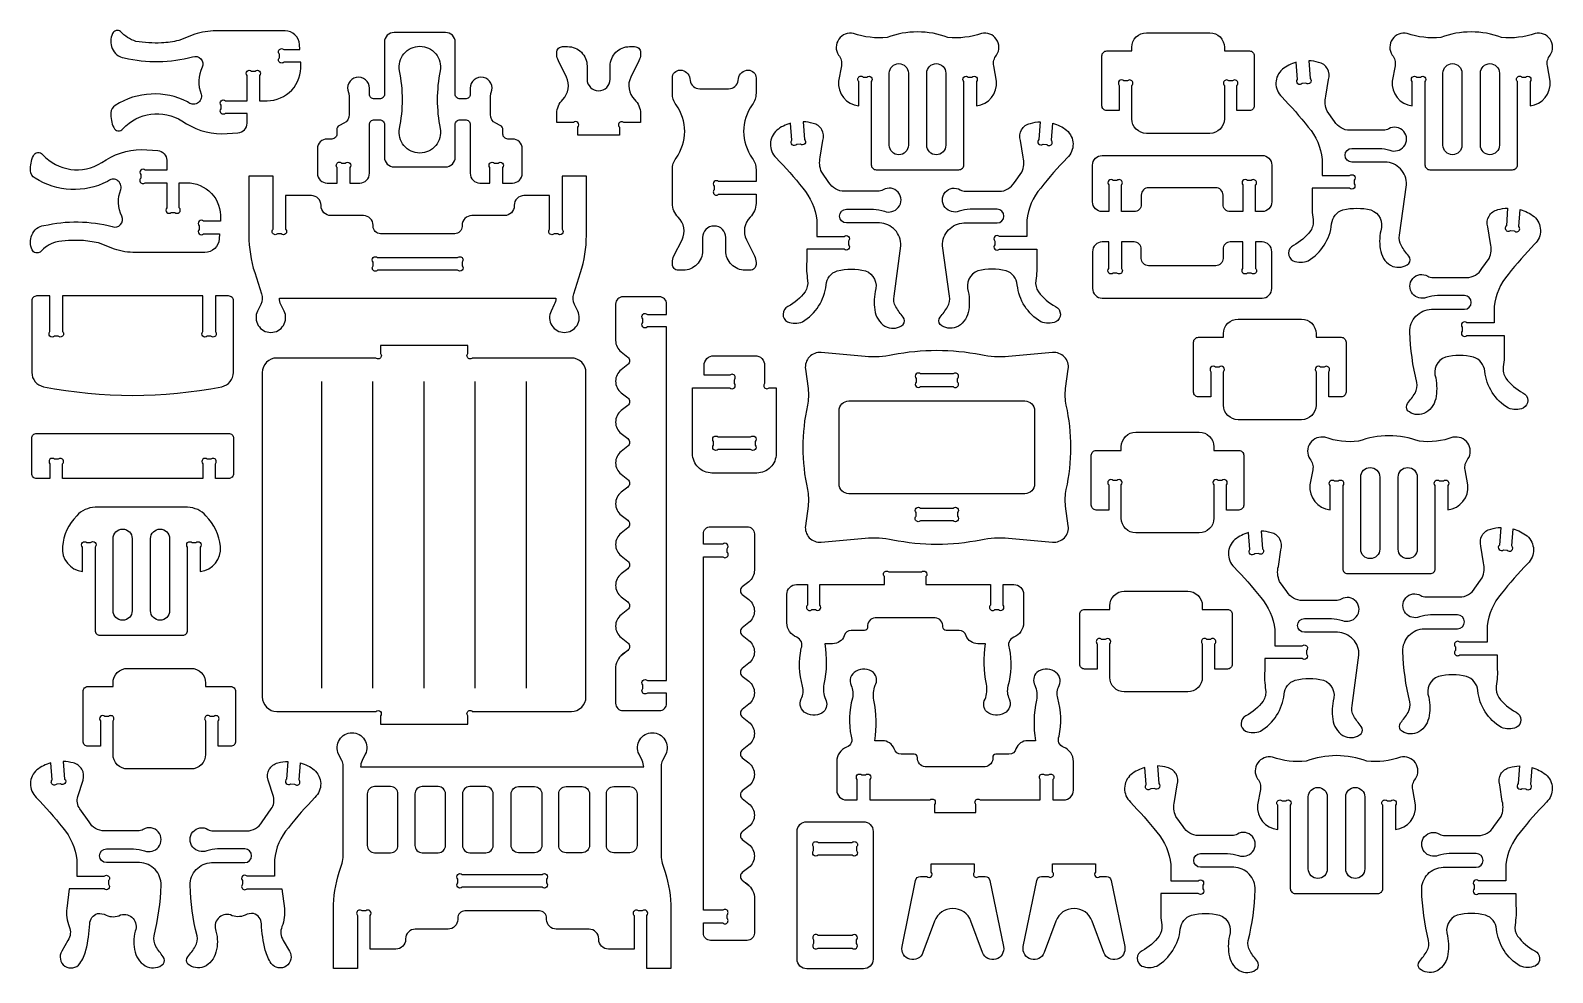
# Model space of a CAD drawing. Extents: x 455 to 818, y -242 to 207.
# Drawn here: x 455 to 817.6, y -17.6 to 206.7 of the extents above; entities that cross this region are included whole.
import ezdxf

# ---------------------------------------------------------------- set-up
doc = ezdxf.new("R2010")
doc.units = 0
doc.header["$MEASUREMENT"] = 0
doc.layers.add('KONTUR', color=20, linetype='CONTINUOUS')

msp = doc.modelspace()

# ---------------------------------------------------------------- linework, layer by layer
at = {"layer": 'KONTUR'}
for points in [[(507.64, 197.06), (508.51, 197.06, -1), (509.57, 196), (509.57, 189.99), (511.33, 189.99, 0.433432), (519.39, 198.6), (519.35, 199.18), (515.35, 199.18, -1), (514.29, 200.24), (514.29, 201.11, -1), (515.35, 202.18), (519.16, 202.18), (519.08, 203.38, 0.395253), (515.62, 206.62), (499.13, 206.62, 0.077687), (494.11, 205.83), (490.3, 204.34, -0.042031), (486.2, 203.76, -0.051106), (480.1, 204.13, -0.13778), (476.45, 206.51, 0.443717), (474.49, 205.99, 0.213303), (474.47, 202.46, 0.283264), (477.32, 200.21, 0.123296), (493.61, 200.45, -0.670336), (495.85, 197.99, 0.213141), (495.64, 191.59, -0.77774), (492.42, 189.73, 0.263991), (475.19, 188.9, 0.272682), (474.11, 187.13, 0.117689), (474.8, 183.6, 0.58058), (477, 183.3, -0.364324), (491.07, 185.2, 0.149435), (500.57, 182.11), (504.41, 182.36, 0.395611), (506.57, 184.66), (506.57, 186.99), (501.45, 186.99, -1), (500.39, 188.05), (500.39, 188.93, -1), (501.45, 189.99), (506.57, 189.99), (506.57, 196, -1)], [(564.76, 191.96, 0.474116), (562.87, 195.54, 0.474116), (559.74, 192.98), (559.74, 191.56, -0.414214), (558.58, 190.41), (557.31, 190.41, -0.414214), (556.16, 191.56), (556.16, 203.95, 0.414214), (553.85, 206.25), (541.62, 206.25, 0.414214), (539.31, 203.95), (539.31, 191.56, -0.414214), (538.16, 190.41), (536.89, 190.41, -0.414214), (535.73, 191.56), (535.73, 192.98, 0.474116), (532.6, 195.54, 0.474116), (530.71, 191.96, -0.10039), (530.89, 191.06), (530.89, 186.69, -0.283093), (529.63, 184.63), (528.58, 184.1, 0.283093), (527.95, 183.07), (527.95, 182.04, -0.414214), (526.79, 180.88), (525.64, 180.88, 0.414214), (523.34, 178.58), (523.34, 172.71, 0.414214), (525.64, 170.4), (528.04, 170.4), (528.04, 174.09, -1), (529.1, 175.15), (529.97, 175.15, -1), (531.04, 174.09), (531.04, 170.4), (533.43, 170.4, 0.414214), (535.73, 172.71), (535.73, 184.32, -0.414214), (536.89, 185.47), (538.16, 185.47, -0.414214), (539.31, 184.32), (539.31, 176.56, 0.414214), (541.62, 174.25), (553.85, 174.25, 0.414214), (556.16, 176.56), (556.16, 184.32, -0.414214), (557.31, 185.47), (558.58, 185.47, -0.414214), (559.74, 184.32), (559.74, 172.71, 0.414214), (562.04, 170.4), (564.44, 170.4), (564.44, 174.09, -1), (565.5, 175.15), (566.37, 175.15, -1), (567.44, 174.09), (567.44, 170.4), (569.83, 170.4, 0.414214), (572.13, 172.71), (572.13, 178.58, 0.414214), (569.83, 180.88), (568.68, 180.88, -0.414214), (567.53, 182.04), (567.53, 183.07, 0.283093), (566.89, 184.1), (565.84, 184.63, -0.283093), (564.58, 186.69), (564.58, 191.06, -0.10039)], [(666.3, 206.38, 0.088383), (659.05, 205.08, -0.111237), (651.06, 206.02, 0.672511), (647.47, 200.87, -0.226774), (648.16, 198.3), (647.48, 194.68, 0.411397), (652.28, 188.78), (652.28, 194.56, -1), (653.34, 195.63), (654.22, 195.63, -1), (655.28, 194.56), (655.28, 174.73, 0.414214), (656.43, 173.57), (676.17, 173.57, 0.414214), (677.32, 174.73), (677.32, 194.56, -1), (678.38, 195.63), (679.26, 195.63, -1), (680.32, 194.56), (680.32, 188.78, 0.411397), (685.12, 194.68), (684.44, 198.3, -0.226774), (685.13, 200.87, 0.672511), (681.54, 206.02, -0.111237), (673.55, 205.08, 0.088383)], [(717.36, 185.68), (717.36, 193.66, 1), (716.29, 194.72), (715.42, 194.72, 1), (714.36, 193.66), (714.36, 187.65), (711.38, 187.65, -0.414214), (710.22, 188.81), (710.22, 200.7, -0.414214), (711.38, 201.85), (717.36, 201.85), (717.36, 202.73, -0.414214), (720.82, 206.19), (735.94, 206.19, -0.414214), (739.4, 202.73), (739.4, 201.85), (745.38, 201.85, -0.414214), (746.53, 200.7), (746.53, 188.81, -0.414214), (745.38, 187.65), (742.4, 187.65), (742.4, 193.66, 1), (741.34, 194.72), (740.46, 194.72, 1), (739.4, 193.66), (739.4, 185.68, -0.414214), (735.94, 182.22), (720.82, 182.22, -0.414214)], [(798.19, 206.38, 0.088383), (790.94, 205.08, -0.111237), (782.95, 206.02, 0.672511), (779.36, 200.87, -0.226774), (780.05, 198.3), (779.38, 194.68, 0.411397), (784.17, 188.78), (784.17, 194.56, -1), (785.24, 195.63), (786.11, 195.63, -1), (787.17, 194.56), (787.17, 174.73, 0.414214), (788.33, 173.57), (808.06, 173.57, 0.414214), (809.21, 174.73), (809.21, 194.56, -1), (810.28, 195.63), (811.15, 195.63, -1), (812.21, 194.56), (812.21, 188.78, 0.411397), (817.01, 194.68), (816.34, 198.3, -0.226774), (817.03, 200.87, 0.672511), (813.44, 206.02, -0.111237), (805.45, 205.08, 0.088383)], [(542.92, 197.14, -0.471204), (547.74, 202.97, -0.471204), (552.55, 197.14, 0.095585), (552.55, 183.37, -0.471204), (547.74, 177.53, -0.471204), (542.92, 183.37, 0.095585)], [(585.4, 181.79), (585.4, 183.73, 1), (584.33, 184.79), (580.37, 184.79), (580.37, 186.97, -0.201878), (581.76, 190.27, 0.325635), (582.66, 195.63), (580.73, 199.5, -0.116123), (580.37, 201.04), (580.37, 201.51, -0.414214), (581.75, 202.89), (582.95, 202.89, -0.414214), (587.57, 198.28), (587.57, 195.13, 1), (593.09, 195.13), (593.09, 198.28, -0.414214), (597.71, 202.89), (598.91, 202.89, -0.414214), (600.29, 201.51), (600.29, 201.04, -0.116123), (599.93, 199.5), (598, 195.63, 0.325635), (598.9, 190.27, -0.201878), (600.29, 186.97), (600.29, 184.79), (596.33, 184.79, 1), (595.27, 183.73), (595.27, 181.79)], [(760.55, 161.68, -0.180382), (759.93, 159.01, -0.114184), (755.84, 155.51, 0.61467), (755.77, 151.88, 0.190419), (759.33, 151.88, 0.236111), (764.95, 160.66, -0.305922), (767.62, 164, -0.117873), (774.32, 164, -0.410093), (776.63, 159.05, 0.099629), (776.63, 154.08, 0.228734), (779.49, 150.55, 0.269899), (783.32, 151.25, 0.341497), (783.32, 152.98, -0.037711), (781.56, 155.46, -0.201322), (781.14, 157.96), (782.79, 169.99, 0.414214), (777.67, 175.4), (769.78, 175.4, -1), (769.78, 178.65), (776.22, 178.65, -0.088172), (778.83, 178.19, 0.31679), (782.14, 179.08, 0.844509), (778.54, 183.29, -0.139482), (777.25, 182.95), (769.31, 182.95, -0.267949), (765.62, 185.08), (763.89, 187.51, -0.174881), (763.57, 191.09), (764.2, 195.05, 0.443368), (761.85, 199.13, 0.062392), (759.49, 199.51), (759.8, 195.31, -1), (758.82, 194.17), (757.95, 194.1, -1), (756.81, 195.08), (756.51, 199.15, 0.096799), (753.21, 197.48, 0.444682), (753.06, 190.92, -0.025048), (759.37, 183.72, -0.150438), (762.72, 176.04), (762.72, 172.17), (769.23, 172.17, -1), (770.29, 171.1), (770.29, 170.23, -1), (769.23, 169.17), (760.33, 169.17), (760.33, 166.25, 0.057319)], [(627.82, 191.76, -0.158286), (626.94, 189.05, 0.324707), (626.94, 176.33, -0.158286), (627.82, 173.62), (627.82, 170.73), (618.92, 170.73, 1), (617.85, 169.67), (617.85, 168.8, 1), (618.92, 167.73), (627.82, 167.73), (627.82, 165.56, -0.201878), (626.43, 162.26, 0.325635), (625.52, 156.9), (627.45, 153.03, -0.116123), (627.82, 151.48), (627.82, 151.02, -0.414214), (626.43, 149.64), (625.23, 149.64, -0.414214), (620.62, 154.25), (620.62, 157.4, 1), (615.09, 157.4), (615.09, 154.25, -0.414214), (610.48, 149.64), (609.28, 149.64, -0.414214), (607.89, 151.02), (607.89, 151.48, -0.116123), (608.26, 153.03), (610.19, 156.9, 0.325635), (609.28, 162.26, -0.201878), (607.89, 165.56), (607.89, 173.62, -0.158286), (608.77, 176.33, 0.324707), (608.77, 189.05, -0.158286), (607.89, 191.76), (607.89, 195.44, -0.414214), (609.74, 197.29), (609.77, 197.29, -0.373213), (612.06, 195.31), (612.13, 194.83, 0.373213), (614.41, 192.85), (621.3, 192.85, 0.373213), (623.58, 194.83), (623.65, 195.31, -0.373213), (625.94, 197.29), (625.97, 197.29, -0.414214), (627.82, 195.44)], [(659.57, 196.57, -1), (664.11, 196.57), (664.11, 179.4, -1), (659.57, 179.4)], [(668.49, 196.57, -1), (673.03, 196.57), (673.03, 179.4, -1), (668.49, 179.4)], [(791.47, 196.57, -1), (796, 196.57), (796, 179.4, -1), (791.47, 179.4)], [(800.39, 196.57, -1), (804.92, 196.57), (804.92, 179.4, -1), (800.39, 179.4)], [(640.12, 147.16, -0.180382), (639.49, 144.5, -0.114184), (635.41, 140.99, 0.61467), (635.34, 137.36, 0.190419), (638.9, 137.36, 0.236111), (644.51, 146.14, -0.305922), (647.18, 149.48, -0.117873), (653.88, 149.48, -0.410093), (656.2, 144.54, 0.099629), (656.2, 139.57, 0.228734), (659.06, 136.04, 0.269899), (662.88, 136.73, 0.341497), (662.88, 138.46, -0.037711), (661.13, 140.94, -0.201322), (660.71, 143.44), (662.35, 155.47, 0.414214), (657.24, 160.88), (649.34, 160.88, -1), (649.34, 164.14), (655.78, 164.14, -0.088172), (658.4, 163.67, 0.31679), (661.71, 164.56, 0.844509), (658.1, 168.78, -0.139482), (656.82, 168.43), (648.88, 168.43, -0.267949), (645.19, 170.56), (643.46, 172.99, -0.174881), (643.14, 176.57), (643.77, 180.54, 0.443368), (641.42, 184.61, 0.062392), (639.05, 185), (639.36, 180.79, -1), (638.38, 179.65), (637.51, 179.59, -1), (636.37, 180.57), (636.07, 184.64, 0.096799), (632.77, 182.97, 0.444682), (632.62, 176.41, -0.025048), (638.94, 169.2, -0.150438), (642.28, 161.52), (642.28, 157.65), (648.79, 157.65, -1), (649.85, 156.59), (649.85, 155.71, -1), (648.79, 154.65), (639.9, 154.65), (639.9, 151.73, 0.057319)], [(694.46, 147.16, 0.180382), (695.09, 144.5, 0.114184), (699.17, 140.99, -0.61467), (699.25, 137.36, -0.190419), (695.68, 137.36, -0.236111), (690.07, 146.14, 0.305922), (687.4, 149.48, 0.117873), (680.7, 149.48, 0.410093), (678.38, 144.54, -0.099629), (678.38, 139.57, -0.228734), (675.53, 136.04, -0.269899), (671.7, 136.73, -0.341497), (671.7, 138.46, 0.037711), (673.45, 140.94, 0.201322), (673.88, 143.44), (672.23, 155.47, -0.414214), (677.35, 160.88), (685.24, 160.88, 1), (685.24, 164.14), (678.8, 164.14, 0.088172), (676.19, 163.67, -0.31679), (672.87, 164.56, -0.844509), (676.48, 168.78, 0.139482), (677.76, 168.43), (685.71, 168.43, 0.267949), (689.39, 170.56), (691.13, 172.99, 0.174881), (691.44, 176.57), (690.81, 180.54, -0.443368), (693.17, 184.61, -0.062392), (695.53, 185), (695.22, 180.79, 1), (696.2, 179.65), (697.07, 179.59, 1), (698.21, 180.57), (698.51, 184.64, -0.096799), (701.81, 182.97, -0.444682), (701.96, 176.41, 0.025048), (695.65, 169.2, 0.150438), (692.3, 161.52), (692.3, 157.65), (685.79, 157.65, 1), (684.73, 156.59), (684.73, 155.71, 1), (685.79, 154.65), (694.68, 154.65), (694.68, 151.73, -0.057319)], [(487.44, 170.48), (487.44, 164.47, 1), (488.51, 163.41), (489.38, 163.41, 1), (490.44, 164.47), (490.44, 170.48), (492.2, 170.48, -0.433432), (500.26, 161.88), (500.22, 161.3), (496.22, 161.3, 1), (495.16, 160.23), (495.16, 159.36, 1), (496.22, 158.3), (500.02, 158.3), (499.95, 157.09, -0.395253), (496.49, 153.85), (480, 153.85, -0.077687), (474.98, 154.64), (471.17, 156.13, 0.042031), (467.07, 156.71, 0.051106), (460.97, 156.34, 0.13778), (457.32, 153.96, -0.443717), (455.36, 154.48, -0.213303), (455.34, 158.02, -0.283264), (458.19, 160.26, -0.123296), (474.48, 160.02, 0.670336), (476.72, 162.48, -0.213141), (476.51, 168.88, 0.77774), (473.29, 170.74, -0.263991), (456.06, 171.57, -0.272682), (454.98, 173.34, -0.117689), (455.67, 176.87, -0.58058), (457.87, 177.17, 0.364324), (471.94, 175.27, -0.149435), (481.44, 178.36), (485.28, 178.11, -0.395611), (487.44, 175.81), (487.44, 173.48), (482.32, 173.48, 1), (481.26, 172.42), (481.26, 171.54, 1), (482.32, 170.48)], [(717.87, 163.6), (714.87, 163.6), (714.87, 169.93, 1), (713.8, 171), (712.93, 171, 1), (711.87, 169.93), (711.87, 163.6), (710.29, 163.6, -0.414214), (707.99, 165.91), (707.99, 174.65, -0.414214), (710.29, 176.96), (748.39, 176.96, -0.414214), (750.7, 174.65), (750.7, 165.91, -0.414214), (748.39, 163.6), (746.82, 163.6), (746.82, 169.93, 1), (745.75, 171), (744.88, 171, 1), (743.82, 169.93), (743.82, 163.6), (740.81, 163.6, -0.414214), (739.08, 165.33), (739.08, 167.54, 0.414214), (737.35, 169.27), (721.33, 169.27, 0.414214), (719.6, 167.54), (719.6, 165.33, -0.414214)], [(581.65, 172.01), (581.65, 159.38, -1), (580.59, 158.32), (579.72, 158.32, -1), (578.65, 159.38), (578.65, 167.4), (572.53, 167.4, 0.414214), (570.22, 165.1), (570.22, 164.95, -0.414214), (567.91, 162.64), (560.11, 162.64, 0.414214), (557.8, 160.34), (557.8, 160.05, -0.414214), (556.07, 158.32), (538.35, 158.32, -0.414214), (536.62, 160.05), (536.62, 160.34, 0.414214), (534.31, 162.64), (526.51, 162.64, -0.414214), (524.2, 164.95), (524.2, 165.1, 0.414214), (521.89, 167.4), (515.77, 167.4), (515.77, 159.38, -1), (514.7, 158.32), (513.83, 158.32, -1), (512.77, 159.38), (512.77, 172.01), (507.01, 172.01), (507.01, 157.9, 0.077953), (508.39, 149.07), (510.01, 144.04, -0.19395), (509.83, 141.46), (509.07, 139.91, 0.55474), (512.24, 134.82, 0.55474), (515.41, 139.91), (514.65, 141.46, -0.114229), (514.3, 142.98), (580.12, 142.98, -0.114229), (579.77, 141.46), (579.01, 139.91, 0.55474), (582.18, 134.82, 0.55474), (585.35, 139.91), (584.6, 141.46, -0.19395), (584.41, 144.04), (586.03, 149.07, 0.077953), (587.41, 157.9), (587.41, 172.01)], [(805.82, 126.61, 0.180382), (806.44, 123.94, 0.114184), (810.53, 120.44, -0.61467), (810.6, 116.81, -0.190419), (807.04, 116.81, -0.236111), (801.42, 125.59, 0.305922), (798.75, 128.93, 0.117873), (792.05, 128.93, 0.410093), (789.73, 123.98, -0.099629), (789.73, 119.01, -0.228734), (786.88, 115.48, -0.269899), (783.05, 116.18, -0.341497), (783.05, 117.91, 0.037711), (784.81, 120.39, 0.201322), (785.23, 122.89, -0.052119), (783.58, 134.92, -0.414214), (788.7, 140.33), (796.59, 140.33, 1), (796.59, 143.58), (790.15, 143.58, 0.088172), (787.54, 143.12, -0.31679), (784.23, 144.01, -0.844509), (787.83, 148.22, 0.139482), (789.12, 147.88), (797.06, 147.88, 0.267949), (800.75, 150.01), (802.48, 152.44, 0.174881), (802.8, 156.02), (802.17, 159.98, -0.443368), (804.52, 164.06, -0.062392), (806.88, 164.44), (806.57, 160.24, 1), (807.55, 159.1), (808.42, 159.03, 1), (809.56, 160.01), (809.86, 164.08, -0.096799), (813.16, 162.41, -0.444682), (813.31, 155.86, 0.025048), (807, 148.65, 0.150438), (803.65, 140.97), (803.65, 137.1), (797.14, 137.1, 1), (796.08, 136.04), (796.08, 135.16, 1), (797.14, 134.1), (806.04, 134.1), (806.04, 131.18, -0.057319)], [(717.87, 156.36), (714.87, 156.36), (714.87, 150.03, -1), (713.8, 148.97), (712.93, 148.97, -1), (711.87, 150.03), (711.87, 156.36), (710.29, 156.36, 0.414214), (707.99, 154.05), (707.99, 145.31, 0.414214), (710.29, 143), (748.39, 143, 0.414214), (750.7, 145.31), (750.7, 154.05, 0.414214), (748.39, 156.36), (746.82, 156.36), (746.82, 150.03, -1), (745.75, 148.97), (744.88, 148.97, -1), (743.82, 150.03), (743.82, 156.36), (740.81, 156.36, 0.414214), (739.08, 154.63), (739.08, 152.43, -0.414214), (737.35, 150.69), (721.33, 150.69, -0.414214), (719.6, 152.43), (719.6, 154.63, 0.414214)], [(557.8, 151.58), (557.8, 150.71, -1), (556.74, 149.64), (537.68, 149.64, -1), (536.62, 150.71), (536.62, 151.58, -1), (537.68, 152.64), (556.74, 152.64, -1)], [(462.62, 143.5), (462.62, 135.01, -1), (461.56, 133.95), (460.68, 133.95, -1), (459.62, 135.01), (459.62, 143.5), (456.45, 143.5, 0.414214), (455.29, 142.35), (455.29, 125.29, 0.358275), (458.09, 121.9, 0.097651), (500.55, 121.9, 0.358275), (503.34, 125.29), (503.34, 142.35, 0.414214), (502.19, 143.5), (499.02, 143.5), (499.02, 135.01, -1), (497.96, 133.95), (497.08, 133.95, -1), (496.02, 135.01), (496.02, 143.5)], [(596.47, 58.49, 0.229334), (594.37, 55.15), (594.37, 46.5, 0.414214), (596.1, 44.77), (604.8, 44.77, 0.414214), (606.53, 46.5), (606.53, 48.95), (601.93, 48.95, -1), (600.86, 50.01), (600.86, 50.88, -1), (601.93, 51.95), (606.53, 51.95), (606.53, 136.12), (601.93, 136.12, -1), (600.86, 137.18), (600.86, 138.06, -1), (601.93, 139.12), (606.53, 139.12), (606.53, 141.57, 0.414214), (604.8, 143.3), (596.1, 143.3, 0.414214), (594.37, 141.57), (594.37, 132.91, 0.229334), (595.69, 130.2), (597.25, 128.96, -0.484131), (597.25, 127.15), (595.69, 125.92, 0.484131), (595.69, 120.47), (597.25, 119.24, -0.484131), (597.25, 117.43), (595.69, 116.2, 0.484131), (595.69, 110.75), (597.25, 109.52, -0.484131), (597.25, 107.71), (595.69, 106.48, 0.484131), (595.69, 101.03), (597.25, 99.8, -0.484131), (597.25, 97.99), (595.69, 96.76, 0.484131), (595.69, 91.31), (597.25, 90.08, -0.484131), (597.25, 88.27), (595.69, 87.04, 0.484131), (595.69, 81.59), (597.25, 80.36, -0.484131), (597.25, 78.55), (595.69, 77.31, 0.484131), (595.69, 71.87), (597.25, 70.64, -0.484131), (597.25, 68.83), (595.69, 67.59, 0.484131), (595.69, 62.15), (597.25, 60.92, -0.484131), (597.25, 59.1), (595.69, 57.87)], [(739.19, 117.5), (739.19, 125.47, 1), (738.13, 126.53), (737.26, 126.53, 1), (736.19, 125.47), (736.19, 119.47), (733.22, 119.47, -0.414214), (732.06, 120.62), (732.06, 132.51, -0.414214), (733.22, 133.67), (739.19, 133.67), (739.19, 134.54, -0.414214), (742.66, 138), (757.77, 138, -0.414214), (761.24, 134.54), (761.24, 133.67), (767.22, 133.67, -0.414214), (768.37, 132.51), (768.37, 120.62, -0.414214), (767.22, 119.47), (764.24, 119.47), (764.24, 125.47, 1), (763.17, 126.53), (762.3, 126.53, 1), (761.24, 125.47), (761.24, 117.5, -0.414214), (757.77, 114.04), (742.66, 114.04, -0.414214)], [(587.31, 48.02), (587.31, 125.27, 0.414214), (583.85, 128.73), (560.24, 128.73, -1), (559.18, 129.8), (559.18, 131.73), (538.34, 131.73), (538.34, 129.8, -1), (537.28, 128.73), (513.67, 128.73, 0.414214), (510.21, 125.27), (510.21, 48.02, 0.414214), (513.67, 44.56), (537.28, 44.56, -1), (538.34, 43.5), (538.34, 41.56), (559.18, 41.56), (559.18, 43.5, -1), (560.24, 44.56), (583.85, 44.56, 0.414214)], [(617.32, 101.34, -0.414214), (612.7, 105.96), (612.7, 121.63), (621.6, 121.63, 1), (622.66, 122.69), (622.66, 123.57, 1), (621.6, 124.63), (615.45, 124.63), (615.45, 126.97, -0.414214), (617.75, 129.28), (627.57, 129.28, -0.414214), (629.88, 126.97), (629.88, 122.69, 1), (630.94, 121.63), (632.62, 121.63), (632.62, 105.96, -0.414214), (628.01, 101.34)], [(638.99, 107.45, 0.05321), (640.06, 97.43, -0.086893), (640.22, 93.45), (639.59, 88.79, 0.481055), (643.33, 84.88), (653.83, 85.81, -0.071729), (660.41, 85.45, 0.09921), (681.39, 85.45, -0.071729), (687.97, 85.81), (698.47, 84.88, 0.481055), (702.21, 88.79), (701.58, 93.45, -0.086893), (701.74, 97.43, 0.05321), (702.81, 107.45, 0.05321), (701.74, 117.48, -0.086893), (701.58, 121.45), (702.21, 126.11, 0.481055), (698.47, 130.02), (687.97, 129.09, -0.071729), (681.39, 129.45, 0.09921), (660.41, 129.45, -0.071729), (653.83, 129.09), (643.33, 130.02, 0.481055), (639.59, 126.11), (640.22, 121.45, -0.086893), (640.06, 117.48, 0.05321)], [(667.02, 121.93), (674.78, 121.93, 1), (675.85, 122.99), (675.85, 123.87, 1), (674.78, 124.93), (667.02, 124.93, 1), (665.95, 123.87), (665.95, 122.99, 1)], [(691.88, 96.41), (649.92, 96.41, -0.414214), (647.62, 98.71), (647.62, 116.19, -0.414214), (649.92, 118.5), (691.88, 118.5, -0.414214), (694.18, 116.19), (694.18, 98.71, -0.414214)], [(499.02, 100.04), (499.02, 103.54, 1), (497.96, 104.6), (497.08, 104.6, 1), (496.02, 103.54), (496.02, 100.04), (462.62, 100.04), (462.62, 103.54, 1), (461.56, 104.6), (460.68, 104.6, 1), (459.62, 103.54), (459.62, 100.04), (456.45, 100.04, -0.414214), (455.29, 101.19), (455.29, 109.63, -0.414214), (456.45, 110.79), (502.19, 110.79, -0.414214), (503.34, 109.63), (503.34, 101.19, -0.414214), (502.19, 100.04)], [(618.79, 109.93), (626.54, 109.93, -1), (627.6, 108.87), (627.6, 107.99, -1), (626.54, 106.93), (618.79, 106.93, -1), (617.73, 107.99), (617.73, 108.87, -1)], [(714.83, 90.56), (714.83, 98.53, 1), (713.77, 99.59), (712.89, 99.59, 1), (711.83, 98.53), (711.83, 92.53), (708.85, 92.53, -0.414214), (707.7, 93.68), (707.7, 105.57, -0.414214), (708.85, 106.72), (714.83, 106.72), (714.83, 107.6, -0.414214), (718.29, 111.06), (733.41, 111.06, -0.414214), (736.87, 107.6), (736.87, 106.72), (742.85, 106.72, -0.414214), (744, 105.57), (744, 93.68, -0.414214), (742.85, 92.53), (739.87, 92.53), (739.87, 98.53, 1), (738.81, 99.59), (737.93, 99.59, 1), (736.87, 98.53), (736.87, 90.56, -0.414214), (733.41, 87.1), (718.29, 87.1, -0.414214)], [(778.6, 110.2, 0.088383), (771.35, 108.89, -0.111237), (763.36, 109.84, 0.672511), (759.77, 104.68, -0.226774), (760.46, 102.11), (759.78, 98.49, 0.411397), (764.58, 92.59), (764.58, 98.38, -1), (765.64, 99.44), (766.52, 99.44, -1), (767.58, 98.38), (767.58, 78.54, 0.414214), (768.73, 77.38), (788.47, 77.38, 0.414214), (789.62, 78.54), (789.62, 98.38, -1), (790.68, 99.44), (791.56, 99.44, -1), (792.62, 98.38), (792.62, 92.59, 0.411397), (797.42, 98.49), (796.74, 102.11, -0.226774), (797.43, 104.68, 0.672511), (793.84, 109.84, -0.111237), (785.85, 108.89, 0.088383)], [(771.87, 100.38, -1), (776.41, 100.38), (776.41, 83.22, -1), (771.87, 83.22)], [(780.79, 100.38, -1), (785.33, 100.38), (785.33, 83.22, -1), (780.79, 83.22)], [(492.42, 93.19), (470.38, 93.19, 0.200898), (466, 91.16, 0.168545), (462.58, 83.82, 0.411397), (467.38, 77.92), (467.38, 83.71, -1), (468.44, 84.77), (469.31, 84.77, -1), (470.38, 83.71), (470.38, 63.87, 0.414214), (471.53, 62.71), (491.26, 62.71, 0.414214), (492.42, 63.87), (492.42, 83.71, -1), (493.48, 84.77), (494.36, 84.77, -1), (495.42, 83.71), (495.42, 77.92, 0.411397), (500.22, 83.82, 0.168545), (496.79, 91.16, 0.200898)], [(667.02, 92.97), (674.78, 92.97, -1), (675.85, 91.91), (675.85, 91.04, -1), (674.78, 89.97), (667.02, 89.97, -1), (665.95, 91.04), (665.95, 91.91, -1)], [(474.67, 85.71, -1), (479.2, 85.71), (479.2, 68.55, -1), (474.67, 68.55)], [(483.59, 85.71, -1), (488.12, 85.71), (488.12, 68.55, -1), (483.59, 68.55)], [(625.35, 3.75, -0.229334), (627.44, 0.42), (627.44, -8.24, -0.414214), (625.71, -9.97), (617.01, -9.97, -0.414214), (615.28, -8.24), (615.28, -5.79), (619.89, -5.79, 1), (620.95, -4.73), (620.95, -3.85, 1), (619.89, -2.79), (615.28, -2.79), (615.28, 81.38), (619.89, 81.38, 1), (620.95, 82.45), (620.95, 83.32, 1), (619.89, 84.38), (615.28, 84.38), (615.28, 86.83, -0.414214), (617.01, 88.56), (625.71, 88.56, -0.414214), (627.44, 86.83), (627.44, 78.18, -0.229334), (626.13, 75.46), (624.56, 74.23, 0.484131), (624.56, 72.42), (626.12, 71.18, -0.484131), (626.12, 65.74), (624.56, 64.5, 0.484131), (624.56, 62.69), (626.12, 61.46, -0.484131), (626.12, 56.02), (624.56, 54.78, 0.484131), (624.56, 52.97), (626.12, 51.74, -0.484131), (626.12, 46.29), (624.56, 45.06, 0.484131), (624.56, 43.25), (626.12, 42.02, -0.484131), (626.12, 36.57), (624.56, 35.34, 0.484131), (624.56, 33.53), (626.12, 32.3, -0.484131), (626.12, 26.85), (624.56, 25.62, 0.484131), (624.56, 23.81), (626.12, 22.58, -0.484131), (626.12, 17.13), (624.56, 15.9, 0.484131), (624.56, 14.09), (626.12, 12.86, -0.484131), (626.12, 7.41), (624.56, 6.18, 0.484131), (624.56, 4.37), (626.12, 3.13)], [(749.23, 49.69, -0.180382), (748.6, 47.02, -0.114184), (744.51, 43.52, 0.61467), (744.44, 39.89, 0.190419), (748, 39.89, 0.236111), (753.62, 48.66, -0.305922), (756.29, 52, -0.117873), (762.99, 52, -0.410093), (765.31, 47.06, 0.099629), (765.31, 42.09, 0.228734), (768.16, 38.56, 0.269899), (771.99, 39.26, 0.341497), (771.99, 40.99, -0.037711), (770.23, 43.47, -0.201322), (769.81, 45.97), (771.46, 57.99, 0.414214), (766.34, 63.41), (758.45, 63.41, -1), (758.45, 66.66), (764.89, 66.66, -0.088172), (767.5, 66.2, 0.31679), (770.82, 67.09, 0.844509), (767.21, 71.3, -0.139482), (765.92, 70.96), (757.98, 70.96, -0.267949), (754.3, 73.09), (752.56, 75.52, -0.174881), (752.25, 79.1), (752.87, 83.06, 0.443368), (750.52, 87.13, 0.062392), (748.16, 87.52), (748.47, 83.31, -1), (747.49, 82.18), (746.62, 82.11, -1), (745.48, 83.09), (745.18, 87.16, 0.096799), (741.88, 85.49, 0.444682), (741.73, 78.93, -0.025048), (748.04, 71.73, -0.150438), (751.39, 64.05), (751.39, 60.18), (757.9, 60.18, -1), (758.96, 59.11), (758.96, 58.24, -1), (757.9, 57.18), (749.01, 57.18), (749.01, 54.26, 0.057319)], [(804.16, 50.55, 0.180382), (804.78, 47.89, 0.114184), (808.87, 44.38, -0.61467), (808.94, 40.75, -0.190419), (805.38, 40.75, -0.236111), (799.76, 49.53, 0.305922), (797.09, 52.87, 0.117873), (790.39, 52.87, 0.410093), (788.07, 47.93, -0.099629), (788.07, 42.95, -0.228734), (785.22, 39.43, -0.269899), (781.39, 40.12, -0.341497), (781.39, 41.85, 0.037711), (783.15, 44.33, 0.201322), (783.57, 46.83, -0.052119), (781.92, 58.86, -0.414214), (787.04, 64.27), (794.93, 64.27, 1), (794.93, 67.53), (788.49, 67.53, 0.088172), (785.88, 67.06, -0.31679), (782.57, 67.95, -0.844509), (786.17, 72.17, 0.139482), (787.46, 71.82), (795.4, 71.82, 0.267949), (799.09, 73.95), (800.82, 76.38, 0.174881), (801.14, 79.96), (800.51, 83.93, -0.443368), (802.86, 88, -0.062392), (805.22, 88.38), (804.91, 84.18, 1), (805.89, 83.04), (806.76, 82.98, 1), (807.9, 83.96), (808.2, 88.03, -0.096799), (811.5, 86.35, -0.444682), (811.65, 79.8, 0.025048), (805.34, 72.59, 0.150438), (801.99, 64.91), (801.99, 61.04), (795.48, 61.04, 1), (794.42, 59.98), (794.42, 59.1, 1), (795.48, 58.04), (804.38, 58.04), (804.38, 55.12, -0.057319)], [(670.52, 66.86), (656.2, 66.86, 0.416597), (654.39, 64.68, -0.438914), (653.64, 63.86), (650.52, 63.87, 0.358235), (648.85, 62.58, -0.29887), (646.07, 60.66), (644.2, 60.66, -0.094158), (643.99, 51.02, 0.135936), (644.34, 47.48, -0.332095), (643.93, 44.44, -0.307804), (639.75, 44.13, -0.401002), (638.58, 47.54, 0.181945), (638.9, 50.56, -0.117839), (638.58, 59.6, 0.432952), (637.52, 62.22, -0.31016), (635.17, 65.64), (635.17, 72.47, -0.414214), (637.48, 74.78), (640.05, 74.78), (640.05, 69.88, 1), (641.12, 68.82), (641.99, 68.82, 1), (643.05, 69.88), (643.05, 74.78), (658.41, 74.78), (658.41, 76.72, -1), (659.48, 77.78), (667.24, 77.78, -1), (668.31, 76.72), (668.31, 74.78), (683.67, 74.78), (683.67, 69.88, 1), (684.73, 68.82), (685.6, 68.82, 1), (686.67, 69.88), (686.67, 74.78), (689.25, 74.78, -0.414214), (691.55, 72.47), (691.55, 65.64, -0.31016), (689.21, 62.22, 0.432952), (688.14, 59.6, -0.117839), (687.82, 50.56, 0.181945), (688.14, 47.54, -0.401002), (686.97, 44.13, -0.307804), (682.79, 44.44, -0.332095), (682.38, 47.48, 0.135936), (682.73, 51.02, -0.094158), (682.52, 60.66), (680.65, 60.66, -0.29887), (677.87, 62.58, 0.358235), (676.2, 63.87), (673.08, 63.86, -0.438914), (672.33, 64.68, 0.416597)], [(712.09, 52.68), (712.09, 60.65, 1), (711.03, 61.72), (710.16, 61.72, 1), (709.09, 60.65), (709.09, 54.65), (706.11, 54.65, -0.414214), (704.96, 55.81), (704.96, 67.7, -0.414214), (706.11, 68.85), (712.09, 68.85), (712.09, 69.72, -0.414214), (715.56, 73.19), (730.67, 73.19, -0.414214), (734.14, 69.72), (734.14, 68.85), (740.12, 68.85, -0.414214), (741.27, 67.7), (741.27, 55.81, -0.414214), (740.12, 54.65), (737.14, 54.65), (737.14, 60.65, 1), (736.07, 61.72), (735.2, 61.72, 1), (734.14, 60.65), (734.14, 52.68, -0.414214), (730.67, 49.22), (715.56, 49.22, -0.414214)], [(474.65, 34.32), (474.65, 42.29, 1), (473.59, 43.36), (472.71, 43.36, 1), (471.65, 42.29), (471.65, 36.29), (468.67, 36.29, -0.414214), (467.52, 37.44), (467.52, 49.33, -0.414214), (468.67, 50.49), (474.65, 50.49), (474.65, 51.36, -0.414214), (478.11, 54.82), (493.23, 54.82, -0.414214), (496.69, 51.36), (496.69, 50.49), (502.67, 50.49, -0.414214), (503.83, 49.33), (503.83, 37.44, -0.414214), (502.67, 36.29), (499.69, 36.29), (499.69, 42.29, 1), (498.63, 43.36), (497.76, 43.36, 1), (496.69, 42.29), (496.69, 34.32, -0.414214), (493.23, 30.86), (478.11, 30.86, -0.414214)], [(682.4, 31.4), (668.09, 31.4, -0.416597), (666.28, 33.58, 0.438914), (665.53, 34.4), (662.41, 34.39, -0.358235), (660.74, 35.68, 0.29887), (657.96, 37.6), (656.09, 37.6, 0.094158), (655.87, 47.24, -0.135936), (656.23, 50.78, 0.332095), (655.81, 53.82, 0.307804), (651.64, 54.13, 0.401002), (650.46, 50.72, -0.181945), (650.78, 47.7, 0.117839), (650.46, 38.66, -0.432952), (649.4, 36.04, 0.31016), (647.05, 32.62), (647.05, 25.79, 0.414214), (649.36, 23.48), (651.94, 23.48), (651.94, 28.38, -1), (653, 29.44), (653.88, 29.44, -1), (654.94, 28.38), (654.94, 23.48), (669.24, 23.48, -1), (670.3, 22.42), (670.3, 20.48), (680.19, 20.48), (680.19, 22.42, -1), (681.25, 23.48), (695.55, 23.48), (695.55, 28.38, -1), (696.61, 29.44), (697.49, 29.44, -1), (698.55, 28.38), (698.55, 23.48), (701.13, 23.48, 0.414214), (703.44, 25.79), (703.44, 32.62, 0.31016), (701.09, 36.04, -0.432952), (700.03, 38.66, 0.117839), (699.71, 47.7, -0.181945), (700.03, 50.72, 0.401002), (698.85, 54.13, 0.307804), (694.68, 53.82, 0.332095), (694.26, 50.78, -0.135936), (694.62, 47.24, 0.094158), (694.4, 37.6), (692.53, 37.6, 0.29887), (689.75, 35.68, -0.358235), (688.08, 34.39), (684.96, 34.4, 0.438914), (684.21, 33.58, -0.416597)], [(601.79, -16.66), (601.79, -4.03, 1), (600.73, -2.96), (599.85, -2.96, 1), (598.79, -4.03), (598.79, -12.05), (592.66, -12.05, -0.414214), (590.36, -9.75), (590.36, -9.6, 0.414214), (588.05, -7.29), (580.24, -7.29, -0.414214), (577.94, -4.98), (577.94, -4.7, 0.414214), (576.21, -2.96), (567.35, -2.96), (558.49, -2.96, 0.414214), (556.76, -4.7), (556.76, -4.98, -0.414214), (554.45, -7.29), (546.64, -7.29, 0.414214), (544.34, -9.6), (544.34, -9.75, -0.414214), (542.03, -12.05), (535.9, -12.05), (535.9, -4.03, 1), (534.84, -2.96), (533.97, -2.96, 1), (532.9, -4.03), (532.9, -16.66), (527.14, -16.66), (527.14, -2.55, -0.077953), (528.53, 6.28), (529.22, 8.43, 0.077953), (529.5, 10.19), (529.5, 31.57, 0.09608), (529.15, 32.85), (528.39, 34.4, -0.55474), (531.57, 39.48, -0.55474), (534.74, 34.4), (533.98, 32.85, 0.114229), (533.63, 31.33), (601.06, 31.33, 0.114229), (600.71, 32.85), (599.95, 34.4, -0.55474), (603.13, 39.48, -0.55474), (606.3, 34.4), (605.54, 32.85, 0.09608), (605.2, 31.57), (605.2, 10.19, 0.077953), (605.48, 8.43), (606.16, 6.28, -0.077953), (607.55, -2.55), (607.55, -16.66)], [(466.03, 5.33), (472.54, 5.33, -1), (473.6, 4.27), (473.6, 3.39, -1), (472.54, 2.33), (464.21, 2.33), (463.64, -2.33, 0.127457), (464.22, -6.68, -0.24599), (463.9, -9.98), (462.42, -12.54, 0.95683), (466.76, -15.47, 0.082114), (468.18, -12.29, 0.051047), (469.11, -6.02, -0.333842), (470.96, -3.56, -0.160842), (472.99, -3.97, 0.220914), (476.46, -3.9, -0.628977), (479.94, -7.78, 0.137758), (479.94, -12.76, 0.228734), (482.8, -16.28, 0.269899), (486.62, -15.59, 0.341497), (486.62, -13.86, -0.037711), (484.87, -11.38, -0.201322), (484.45, -8.88, 0.052119), (486.09, 3.15, 0.414214), (480.98, 8.56), (473.09, 8.56, -1), (473.09, 11.82), (479.53, 11.82, -0.088172), (482.14, 11.35, 0.31679), (485.45, 12.24, 0.844509), (481.85, 16.46, -0.139482), (480.56, 16.11), (472.62, 16.11, -0.267949), (468.93, 18.24), (466.75, 21.35, -0.22812), (466.26, 24.32), (467.51, 28.22, 0.443368), (465.16, 32.29, 0.062392), (462.8, 32.67), (463.11, 28.47, -1), (462.13, 27.33), (461.25, 27.27, -1), (460.12, 28.25), (459.81, 32.32, 0.096799), (456.52, 30.64, 0.444682), (456.36, 24.09, -0.025048), (462.68, 16.88, -0.150438), (466.03, 9.2)], [(513.08, 5.33), (506.57, 5.33, 1), (505.5, 4.27), (505.5, 3.39, 1), (506.57, 2.33), (514.89, 2.33), (515.46, -2.33, -0.127457), (514.88, -6.68, 0.24599), (515.2, -9.98), (516.68, -12.54, -0.95683), (512.34, -15.47, -0.082114), (510.92, -12.29, -0.051047), (509.99, -6.02, 0.333842), (508.14, -3.56, 0.160842), (506.11, -3.97, -0.220914), (502.64, -3.9, 0.628977), (499.16, -7.78, -0.137758), (499.16, -12.76, -0.228734), (496.3, -16.28, -0.269899), (492.48, -15.59, -0.341497), (492.48, -13.86, 0.037711), (494.23, -11.38, 0.201322), (494.65, -8.88, -0.052119), (493.01, 3.15, -0.414214), (498.12, 8.56), (506.02, 8.56, 1), (506.02, 11.82), (499.57, 11.82, 0.088172), (496.96, 11.35, -0.31679), (493.65, 12.24, -0.844509), (497.25, 16.46, 0.139482), (498.54, 16.11), (506.48, 16.11, 0.267949), (510.17, 18.24), (512.35, 21.35, 0.22812), (512.85, 24.32), (511.59, 28.22, -0.443368), (513.94, 32.29, -0.062392), (516.31, 32.67), (515.99, 28.47, 1), (516.97, 27.33), (517.85, 27.27, 1), (518.98, 28.25), (519.29, 32.32, -0.096799), (522.58, 30.64, -0.444682), (522.74, 24.09, 0.025048), (516.42, 16.88, 0.150438), (513.08, 9.2)], [(766.11, 34.03, 0.088383), (758.86, 32.72, -0.111237), (750.87, 33.67, 0.672511), (747.28, 28.51, -0.226774), (747.97, 25.94), (747.29, 22.32, 0.411397), (752.09, 16.42), (752.09, 22.21, -1), (753.15, 23.27), (754.03, 23.27, -1), (755.09, 22.21), (755.09, 2.37, 0.414214), (756.25, 1.21), (775.98, 1.21, 0.414214), (777.13, 2.37), (777.13, 22.21, -1), (778.2, 23.27), (779.07, 23.27, -1), (780.13, 22.21), (780.13, 16.42, 0.411397), (784.93, 22.32), (784.26, 25.94, -0.226774), (784.95, 28.51, 0.672511), (781.36, 33.67, -0.111237), (773.37, 32.72, 0.088383)], [(724.5, -6.27, -0.180382), (723.87, -8.93, -0.114184), (719.79, -12.43, 0.61467), (719.72, -16.07, 0.190419), (723.28, -16.07, 0.236111), (728.9, -7.29, -0.305922), (731.56, -3.95, -0.117873), (738.26, -3.95, -0.410093), (740.58, -8.89, 0.099629), (740.58, -13.86, 0.228734), (743.44, -17.39, 0.269899), (747.26, -16.7, 0.341497), (747.26, -14.97, -0.037711), (745.51, -12.49, -0.201322), (745.09, -9.99, 0.052119), (746.73, 2.04, 0.414214), (741.62, 7.46), (733.72, 7.46, -1), (733.72, 10.71), (740.17, 10.71, -0.088172), (742.78, 10.25, 0.31679), (746.09, 11.13, 0.844509), (742.49, 15.35, -0.139482), (741.2, 15), (733.26, 15, -0.267949), (729.57, 17.13), (727.84, 19.56, -0.174881), (727.52, 23.14), (728.15, 27.11, 0.443368), (725.8, 31.18, 0.062392), (723.43, 31.57), (723.75, 27.36, -1), (722.77, 26.22), (721.89, 26.16, -1), (720.76, 27.14), (720.45, 31.21, 0.096799), (717.16, 29.54, 0.444682), (717, 22.98, -0.025048), (723.32, 15.78, -0.150438), (726.67, 8.1), (726.67, 4.22), (733.18, 4.22, -1), (734.24, 3.16), (734.24, 2.29, -1), (733.18, 1.22), (724.28, 1.22), (724.28, -1.7, 0.057319)], [(808.63, -6.27, 0.180382), (809.26, -8.93, 0.114184), (813.35, -12.43, -0.61467), (813.42, -16.07, -0.190419), (809.86, -16.07, -0.236111), (804.24, -7.29, 0.305922), (801.57, -3.95, 0.117873), (794.87, -3.95, 0.410093), (792.55, -8.89, -0.099629), (792.55, -13.86, -0.228734), (789.7, -17.39, -0.269899), (785.87, -16.7, -0.341497), (785.87, -14.97, 0.037711), (787.63, -12.49, 0.201322), (788.05, -9.99, -0.052119), (786.4, 2.04, -0.414214), (791.52, 7.46), (799.41, 7.46, 1), (799.41, 10.71), (792.97, 10.71, 0.088172), (790.36, 10.25, -0.31679), (787.05, 11.13, -0.844509), (790.65, 15.35, 0.139482), (791.94, 15), (799.88, 15, 0.267949), (803.57, 17.13), (805.3, 19.56, 0.174881), (805.61, 23.14), (804.99, 27.11, -0.443368), (807.34, 31.18, -0.062392), (809.7, 31.57), (809.39, 27.36, 1), (810.37, 26.22), (811.24, 26.16, 1), (812.38, 27.14), (812.68, 31.21, -0.096799), (815.98, 29.54, -0.444682), (816.13, 22.98, 0.025048), (809.82, 15.78, 0.150438), (806.47, 8.1), (806.47, 4.22), (799.96, 4.22, 1), (798.9, 3.16), (798.9, 2.29, 1), (799.96, 1.22), (808.85, 1.22), (808.85, -1.7, -0.057319)], [(540.78, 26.67), (536.93, 26.67, 0.414214), (535.2, 24.94), (535.2, 12.64, 0.414214), (536.93, 10.91), (540.78, 10.91, 0.414214), (542.52, 12.64), (542.52, 24.94, 0.414214)], [(552.13, 26.67), (548.28, 26.67, 0.414214), (546.55, 24.94), (546.55, 12.64, 0.414214), (548.28, 10.91), (552.13, 10.91, 0.414214), (553.86, 12.64), (553.86, 24.94, 0.414214)], [(563.47, 26.67), (559.62, 26.67, 0.414214), (557.89, 24.94), (557.89, 12.64, 0.414214), (559.62, 10.91), (563.47, 10.91, 0.414214), (565.21, 12.64), (565.21, 24.94, 0.414214)], [(571.22, 26.67), (575.07, 26.67, -0.414214), (576.8, 24.94), (576.8, 12.64, -0.414214), (575.07, 10.91), (571.22, 10.91, -0.414214), (569.49, 12.64), (569.49, 24.94, -0.414214)], [(582.56, 26.67), (586.42, 26.67, -0.414214), (588.15, 24.94), (588.15, 12.64, -0.414214), (586.42, 10.91), (582.56, 10.91, -0.414214), (580.83, 12.64), (580.83, 24.94, -0.414214)], [(593.91, 26.67), (597.76, 26.67, -0.414214), (599.49, 24.94), (599.49, 12.64, -0.414214), (597.76, 10.91), (593.91, 10.91, -0.414214), (592.18, 12.64), (592.18, 24.94, -0.414214)], [(759.39, 24.21, -1), (763.92, 24.21), (763.92, 7.05, -1), (759.39, 7.05)], [(768.31, 24.21, -1), (772.84, 24.21), (772.84, 7.05, -1), (768.31, 7.05)], [(637.6, -14.43), (637.6, 16, -0.414214), (639.91, 18.3), (653.4, 18.3, -0.414214), (655.71, 16), (655.71, -14.43, -0.414214), (653.4, -16.74), (639.91, -16.74, -0.414214)], [(650.71, 10.35), (642.6, 10.35, -1), (641.54, 11.41), (641.54, 12.29, -1), (642.6, 13.35), (650.71, 13.35, -1), (651.77, 12.29), (651.77, 11.41, -1)], [(667.59, -12.86, -0.926264), (662.61, -11.44), (665.84, 4.33, -0.356279), (666.97, 5.26), (668.51, 5.26, 1), (669.57, 6.32), (669.57, 8.26), (679.81, 8.26), (679.81, 6.32, 1), (680.87, 5.26), (682.41, 5.26, -0.356279), (683.54, 4.33), (686.77, -11.44, -0.926264), (681.79, -12.86), (679.02, -5.38, 0.695938), (670.36, -5.38)], [(696.48, -12.86, -0.926264), (691.5, -11.44), (694.73, 4.33, -0.356279), (695.86, 5.26), (697.4, 5.26, 1), (698.46, 6.32), (698.46, 8.26), (708.7, 8.26), (708.7, 6.32, 1), (709.76, 5.26), (711.3, 5.26, -0.356279), (712.43, 4.33), (715.66, -11.44, -0.926264), (710.68, -12.86), (707.91, -5.38, 0.695938), (699.25, -5.38)], [(576.87, 2.71), (557.82, 2.71, -1), (556.76, 3.77), (556.76, 4.64, -1), (557.82, 5.71), (576.87, 5.71, -1), (577.94, 4.64), (577.94, 3.77, -1)], [(650.71, -8.78), (642.6, -8.78, 1), (641.54, -9.85), (641.54, -10.72, 1), (642.6, -11.78), (650.71, -11.78, 1), (651.77, -10.72), (651.77, -9.85, 1)]]:
    msp.add_lwpolyline(points, format="xyb", close=True, dxfattribs=at)
for points in [[(524.37, 50.13), (524.37, 123.16)], [(536.57, 50.13), (536.57, 123.16)], [(548.76, 50.13), (548.76, 123.16)], [(560.95, 50.13), (560.95, 123.16)], [(573.14, 50.13), (573.14, 123.16)], [(624.56, 62.69), (626.12, 61.46)], [(624.56, 52.97), (626.12, 51.74)], [(624.56, 43.25), (626.12, 42.02)], [(624.56, 33.53), (626.12, 32.3)], [(624.56, 23.81), (626.12, 22.58)], [(624.56, 14.09), (626.12, 12.86)]]:
    msp.add_lwpolyline(points, dxfattribs=at)

doc.saveas('drawing.dxf')
